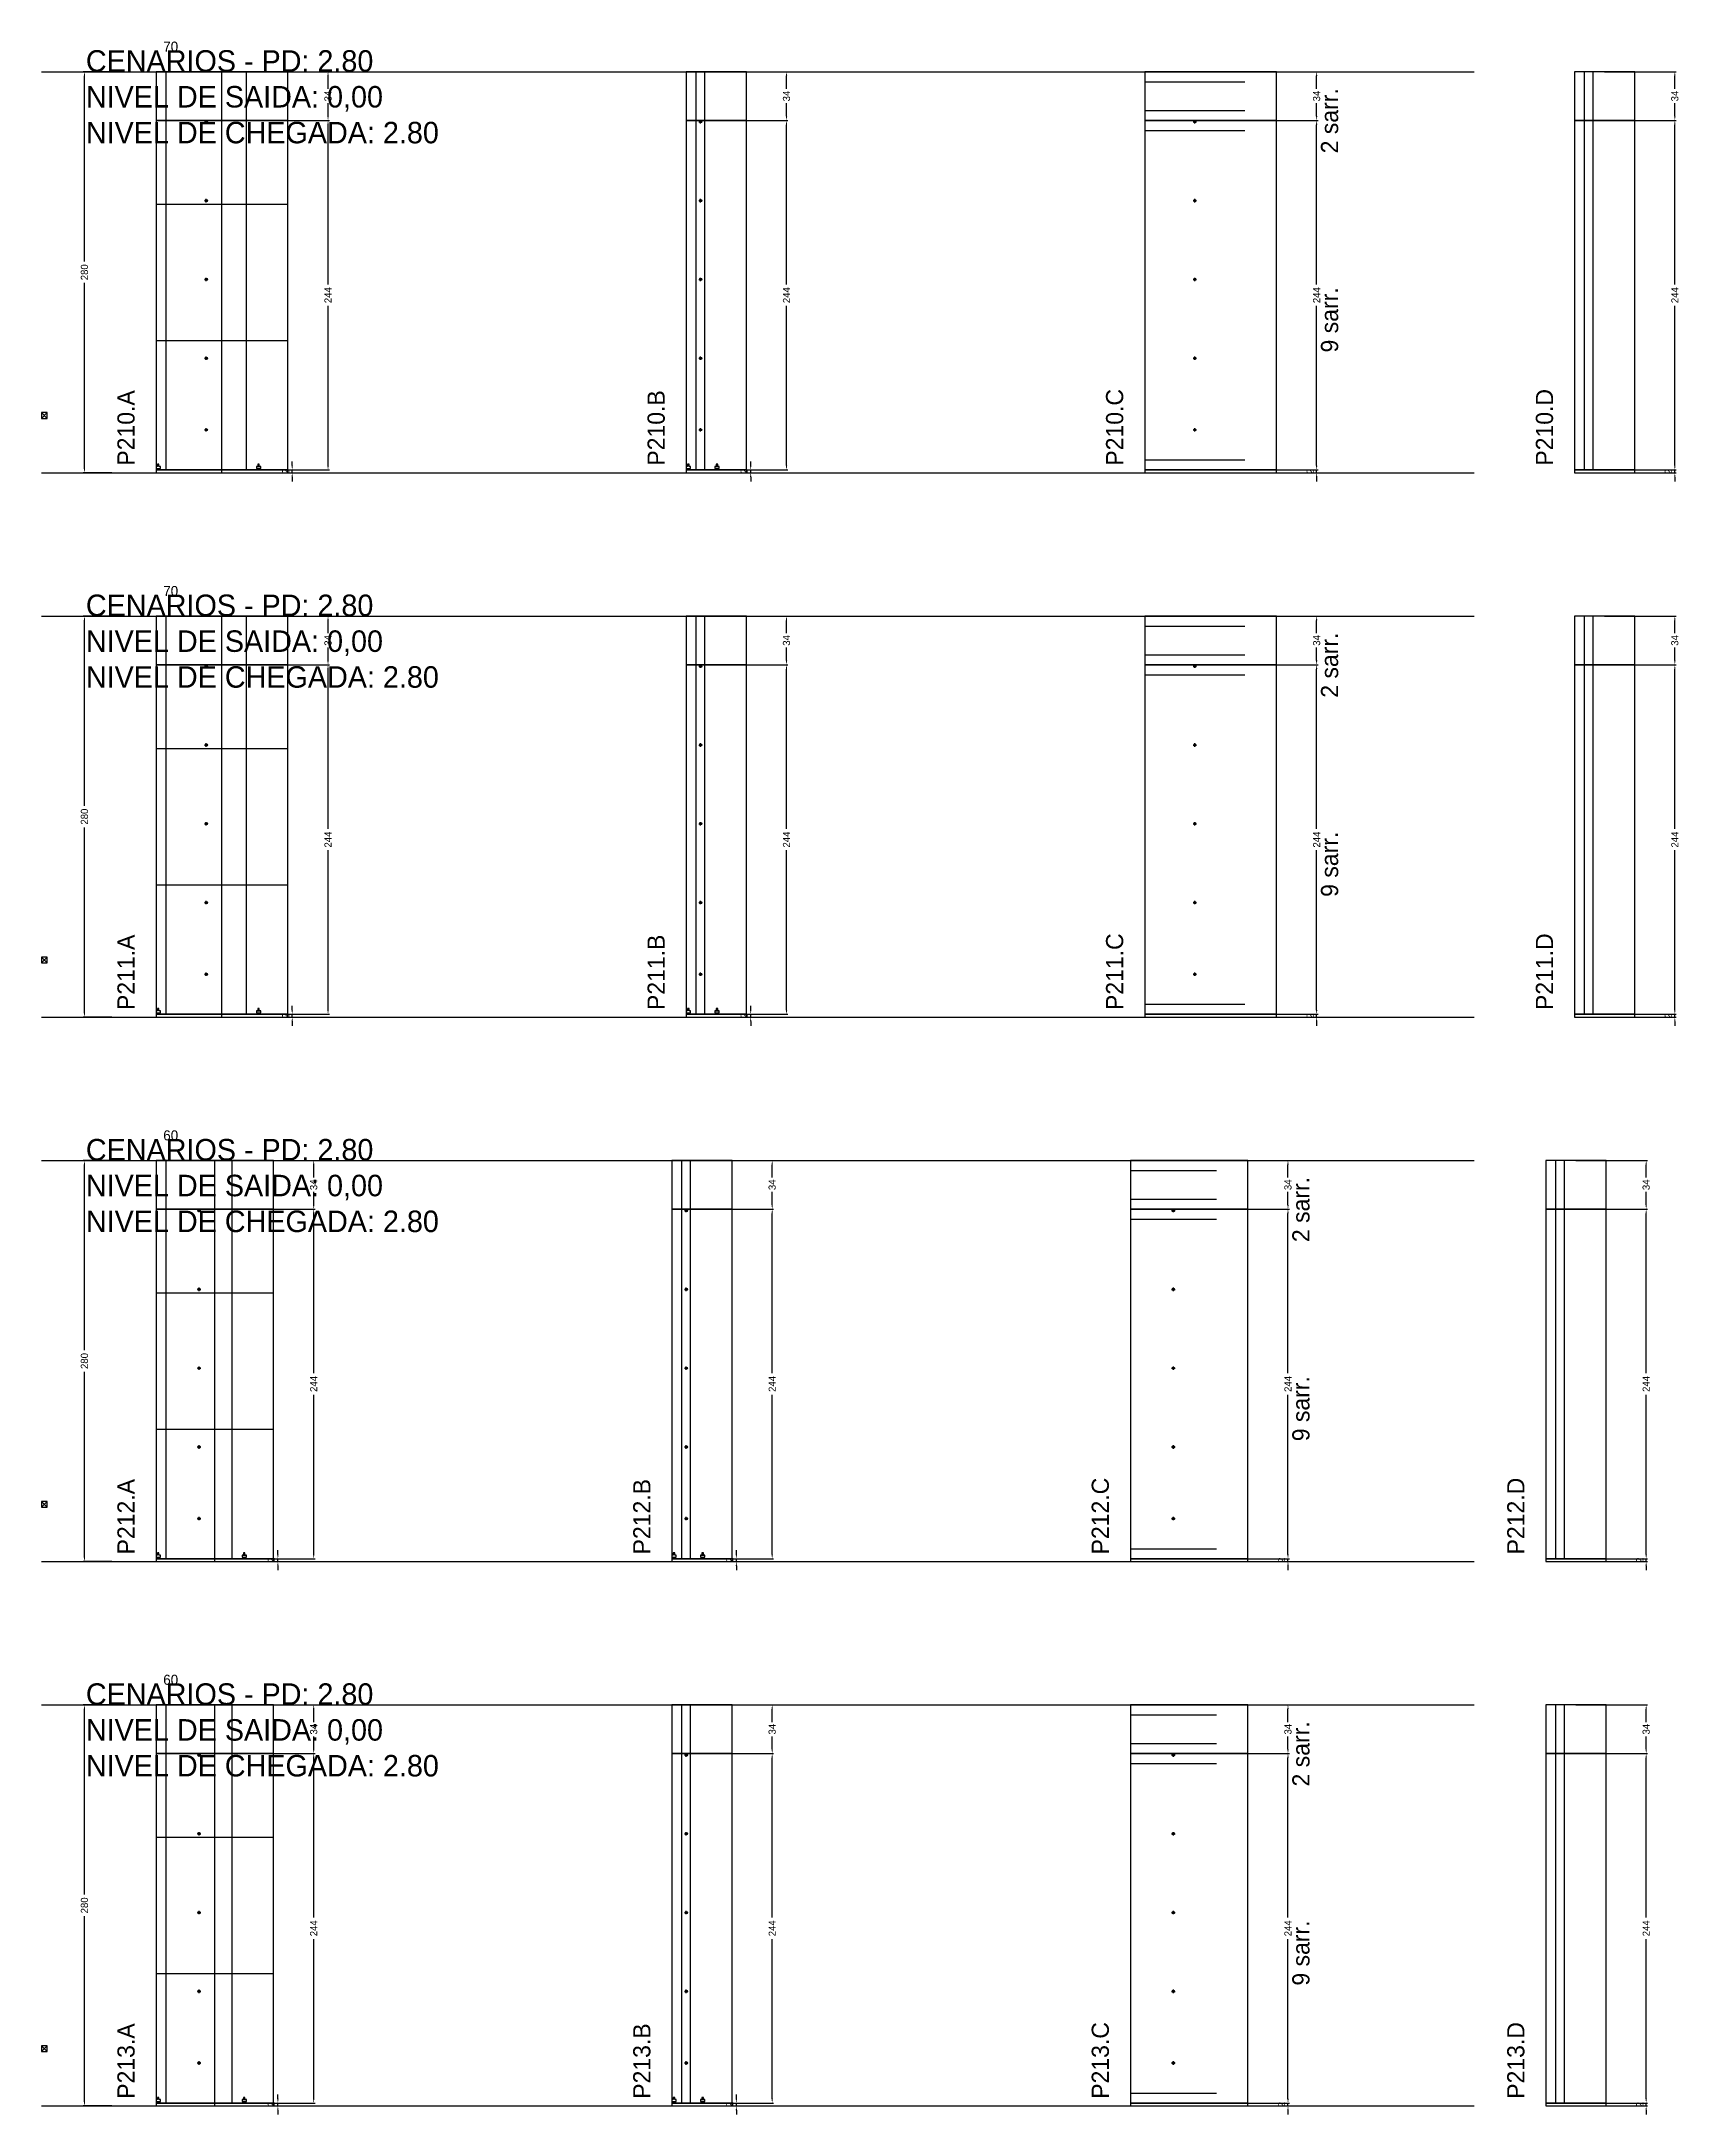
# Model space of a CAD drawing. Header units: centimetres. Extents: x -10500 to 4299, y -38766 to 295.
# Drawn here: x -7000 to -5857, y -20906 to -19459 of the extents above; entities that cross this region are included whole.
import ezdxf

# ---------------------------------------------------------------- set-up
doc = ezdxf.new("R2010")
doc.units = ezdxf.units.CM
doc.linetypes.add('DASHED', pattern=[2, -2])
for name, color, linetype in [('COTA', 241, 'Continuous'), ('COTAS FURACAO', 16, 'Continuous'), ('Madeira', 30, 'Continuous'), ('NOMENCLATURA', 7, 'Continuous'), ('Nível', 160, 'Continuous'), ('Painéis', 200, 'Continuous'), ('Perfil Metálico', 150, 'Continuous'), ('SARR_2.2x7', 40, 'Continuous'), ('texto', 7, 'Continuous')]:
    doc.layers.add(name, color=color, linetype=linetype)
doc.dimstyles.new('PAINEL-NOVA', dxfattribs={"dimtxt": 5, "dimasz": 3, "dimexe": 1, "dimexo": 1, "dimgap": 1, "dimtad": 1, "dimcen": 2.5, "dimazin": 3, "dimtfac": 1, "dimtmove": 0, "dimatfit": 3})

# ---------------------------------------------------------------- blocks, each defined once
blk = doc.blocks.new('_CLOSEDFILLED')
at = {"color": 0, "linetype": 'BYBLOCK'}
blk.add_solid([(-1, 0.16), (0, 0), (-1, -0.16)], dxfattribs=at)
blk = doc.blocks.new('*D1391')
for p, q in [((-6951, -19480), (-6971, -19480)), ((-6970, -19612.5), (-6970, -19483)), ((-6970, -19757), (-6970, -19627.5)), ((-6951, -19760), (-6971, -19760))]:
    blk.add_line(p, q)
at = {"layer": 'Defpoints'}
for p in [(-6950, -19480), (-6970, -19760), (-6950, -19760)]:
    blk.add_point(p, dxfattribs=at)
at = {"layer": 'COTA', "xscale": 3, "yscale": 3}
for p, rotation in [((-6970, -19480), 90), ((-6970, -19760), 270)]:
    blk.add_blockref('_CLOSEDFILLED', p, dxfattribs=dict(at, rotation=rotation))
at = {"layer": 'COTA', "insert": (-6970, -19620), "char_height": 5, "attachment_point": 5, "rotation": 90}
blk.add_mtext('280', dxfattribs=at)
blk = doc.blocks.new('MULDURA')
at = {"layer": 'Paineis'}
for p, q in [((0, 0), (4, 4)), ((4, 0), (0, 4))]:
    blk.add_line(p, q, dxfattribs=at)
blk.add_lwpolyline([(0, 0), (4, 0), (4, 4), (0, 4)], close=True, dxfattribs=at)
blk = doc.blocks.new('*D1393')
for p, q in [((-6849, -19514), (-6799, -19514)), ((-6800, -19628.5), (-6800, -19517)), ((-6800, -19755), (-6800, -19643.5)), ((-6849, -19758), (-6799, -19758))]:
    blk.add_line(p, q)
at = {"layer": 'Defpoints'}
for p in [(-6850, -19514), (-6850, -19758), (-6800, -19758)]:
    blk.add_point(p, dxfattribs=at)
at = {"layer": 'COTA', "xscale": 3, "yscale": 3}
for p, rotation in [((-6800, -19514), 90), ((-6800, -19758), 270)]:
    blk.add_blockref('_CLOSEDFILLED', p, dxfattribs=dict(at, rotation=rotation))
at = {"layer": 'COTA', "insert": (-6800, -19636), "char_height": 5, "attachment_point": 5, "rotation": 90}
blk.add_mtext('244', dxfattribs=at)
blk = doc.blocks.new('*D1394')
for p, q in [((-6849, -19480), (-6799, -19480)), ((-6800, -19492), (-6800, -19483)), ((-6800, -19511), (-6800, -19502)), ((-6849, -19514), (-6799, -19514))]:
    blk.add_line(p, q)
at = {"layer": 'Defpoints'}
for p in [(-6850, -19480), (-6850, -19514), (-6800, -19514)]:
    blk.add_point(p, dxfattribs=at)
at = {"layer": 'COTA', "xscale": 3, "yscale": 3}
for p, rotation in [((-6800, -19480), 90), ((-6800, -19514), 270)]:
    blk.add_blockref('_CLOSEDFILLED', p, dxfattribs=dict(at, rotation=rotation))
at = {"layer": 'COTA', "insert": (-6800, -19497), "char_height": 5, "attachment_point": 5, "rotation": 90}
blk.add_mtext('34', dxfattribs=at)
blk = doc.blocks.new('SLIPTEE')
at = {"layer": 'Paineis'}
blk.add_lwpolyline([(0, 0), (3, 0), (3, 1.5), (2, 1.5), (2, 3), (1, 3), (1, 1.5), (0, 1.5)], close=True, dxfattribs=at)
blk = doc.blocks.new('SLIPTDD')
at = {"layer": 'Paineis'}
blk.add_line((0, 1.5), (3, 1.5), dxfattribs=at)
blk.add_lwpolyline([(0, 0), (3, 0), (3, 1.5), (2, 1.5), (2, 3), (1, 3), (1, 1.5), (0, 1.5)], close=True, dxfattribs=at)
blk = doc.blocks.new('furacao')
at = {"layer": 'COTAS FURACAO'}
for p, q in [((-1.2, 0), (1.2, 0)), ((0, -1.2), (0, 1.2))]:
    blk.add_line(p, q, dxfattribs=at)
blk.add_circle((0, 0), 0.8, dxfattribs=at)
blk = doc.blocks.new('*D1396')
for p, q in [((-6529, -19514), (-6479, -19514)), ((-6480, -19628.5), (-6480, -19517)), ((-6480, -19755), (-6480, -19643.5)), ((-6529, -19758), (-6479, -19758))]:
    blk.add_line(p, q)
at = {"layer": 'Defpoints'}
for p in [(-6530, -19514), (-6530, -19758), (-6480, -19758)]:
    blk.add_point(p, dxfattribs=at)
at = {"layer": 'COTA', "xscale": 3, "yscale": 3}
for p, rotation in [((-6480, -19514), 90), ((-6480, -19758), 270)]:
    blk.add_blockref('_CLOSEDFILLED', p, dxfattribs=dict(at, rotation=rotation))
at = {"layer": 'COTA', "insert": (-6480, -19636), "char_height": 5, "attachment_point": 5, "rotation": 90}
blk.add_mtext('244', dxfattribs=at)
blk = doc.blocks.new('*D1397')
for p, q in [((-6529, -19480), (-6479, -19480)), ((-6480, -19492), (-6480, -19483)), ((-6480, -19511), (-6480, -19502)), ((-6529, -19514), (-6479, -19514))]:
    blk.add_line(p, q)
at = {"layer": 'Defpoints'}
for p in [(-6530, -19480), (-6530, -19514), (-6480, -19514)]:
    blk.add_point(p, dxfattribs=at)
at = {"layer": 'COTA', "xscale": 3, "yscale": 3}
for p, rotation in [((-6480, -19480), 90), ((-6480, -19514), 270)]:
    blk.add_blockref('_CLOSEDFILLED', p, dxfattribs=dict(at, rotation=rotation))
at = {"layer": 'COTA', "insert": (-6480, -19497), "char_height": 5, "attachment_point": 5, "rotation": 90}
blk.add_mtext('34', dxfattribs=at)
blk = doc.blocks.new('*D1399')
for p, q in [((-6159, -19514), (-6109, -19514)), ((-6110, -19628.5), (-6110, -19517)), ((-6110, -19755), (-6110, -19643.5)), ((-6159, -19758), (-6109, -19758))]:
    blk.add_line(p, q)
at = {"layer": 'Defpoints'}
for p in [(-6160, -19514), (-6160, -19758), (-6110, -19758)]:
    blk.add_point(p, dxfattribs=at)
at = {"layer": 'COTA', "xscale": 3, "yscale": 3}
for p, rotation in [((-6110, -19514), 90), ((-6110, -19758), 270)]:
    blk.add_blockref('_CLOSEDFILLED', p, dxfattribs=dict(at, rotation=rotation))
at = {"layer": 'COTA', "insert": (-6110, -19636), "char_height": 5, "attachment_point": 5, "rotation": 90}
blk.add_mtext('244', dxfattribs=at)
blk = doc.blocks.new('*D1400')
for p, q in [((-6159, -19480), (-6109, -19480)), ((-6110, -19492), (-6110, -19483)), ((-6110, -19511), (-6110, -19502)), ((-6159, -19514), (-6109, -19514))]:
    blk.add_line(p, q)
at = {"layer": 'Defpoints'}
for p in [(-6160, -19480), (-6160, -19514), (-6110, -19514)]:
    blk.add_point(p, dxfattribs=at)
at = {"layer": 'COTA', "xscale": 3, "yscale": 3}
for p, rotation in [((-6110, -19480), 90), ((-6110, -19514), 270)]:
    blk.add_blockref('_CLOSEDFILLED', p, dxfattribs=dict(at, rotation=rotation))
at = {"layer": 'COTA', "insert": (-6110, -19497), "char_height": 5, "attachment_point": 5, "rotation": 90}
blk.add_mtext('34', dxfattribs=at)
blk = doc.blocks.new('*D1402')
for p, q in [((-5909, -19514), (-5859, -19514)), ((-5860, -19628.5), (-5860, -19517)), ((-5860, -19755), (-5860, -19643.5)), ((-5909, -19758), (-5859, -19758))]:
    blk.add_line(p, q)
at = {"layer": 'Defpoints'}
for p in [(-5910, -19514), (-5910, -19758), (-5860, -19758)]:
    blk.add_point(p, dxfattribs=at)
at = {"layer": 'COTA', "xscale": 3, "yscale": 3}
for p, rotation in [((-5860, -19514), 90), ((-5860, -19758), 270)]:
    blk.add_blockref('_CLOSEDFILLED', p, dxfattribs=dict(at, rotation=rotation))
at = {"layer": 'COTA', "insert": (-5860, -19636), "char_height": 5, "attachment_point": 5, "rotation": 90}
blk.add_mtext('244', dxfattribs=at)
blk = doc.blocks.new('*D1403')
for p, q in [((-5909, -19480), (-5859, -19480)), ((-5860, -19492), (-5860, -19483)), ((-5860, -19511), (-5860, -19502)), ((-5909, -19514), (-5859, -19514))]:
    blk.add_line(p, q)
at = {"layer": 'Defpoints'}
for p in [(-5910, -19480), (-5910, -19514), (-5860, -19514)]:
    blk.add_point(p, dxfattribs=at)
at = {"layer": 'COTA', "xscale": 3, "yscale": 3}
for p, rotation in [((-5860, -19480), 90), ((-5860, -19514), 270)]:
    blk.add_blockref('_CLOSEDFILLED', p, dxfattribs=dict(at, rotation=rotation))
at = {"layer": 'COTA', "insert": (-5860, -19497), "char_height": 5, "attachment_point": 5, "rotation": 90}
blk.add_mtext('34', dxfattribs=at)
blk = doc.blocks.new('*D1417')
for p, q in [((-6951, -19860), (-6971, -19860)), ((-6970, -19992.5), (-6970, -19863)), ((-6970, -20137), (-6970, -20007.5)), ((-6951, -20140), (-6971, -20140))]:
    blk.add_line(p, q)
at = {"layer": 'Defpoints'}
for p in [(-6950, -19860), (-6970, -20140), (-6950, -20140)]:
    blk.add_point(p, dxfattribs=at)
at = {"layer": 'COTA', "xscale": 3, "yscale": 3}
for p, rotation in [((-6970, -19860), 90), ((-6970, -20140), 270)]:
    blk.add_blockref('_CLOSEDFILLED', p, dxfattribs=dict(at, rotation=rotation))
at = {"layer": 'COTA', "insert": (-6970, -20000), "char_height": 5, "attachment_point": 5, "rotation": 90}
blk.add_mtext('280', dxfattribs=at)
blk = doc.blocks.new('*D1419')
for p, q in [((-6849, -19894), (-6799, -19894)), ((-6800, -20008.5), (-6800, -19897)), ((-6800, -20135), (-6800, -20023.5)), ((-6849, -20138), (-6799, -20138))]:
    blk.add_line(p, q)
at = {"layer": 'Defpoints'}
for p in [(-6850, -19894), (-6850, -20138), (-6800, -20138)]:
    blk.add_point(p, dxfattribs=at)
at = {"layer": 'COTA', "xscale": 3, "yscale": 3}
for p, rotation in [((-6800, -19894), 90), ((-6800, -20138), 270)]:
    blk.add_blockref('_CLOSEDFILLED', p, dxfattribs=dict(at, rotation=rotation))
at = {"layer": 'COTA', "insert": (-6800, -20016), "char_height": 5, "attachment_point": 5, "rotation": 90}
blk.add_mtext('244', dxfattribs=at)
blk = doc.blocks.new('*D1420')
for p, q in [((-6849, -19860), (-6799, -19860)), ((-6800, -19872), (-6800, -19863)), ((-6800, -19891), (-6800, -19882)), ((-6849, -19894), (-6799, -19894))]:
    blk.add_line(p, q)
at = {"layer": 'Defpoints'}
for p in [(-6850, -19860), (-6850, -19894), (-6800, -19894)]:
    blk.add_point(p, dxfattribs=at)
at = {"layer": 'COTA', "xscale": 3, "yscale": 3}
for p, rotation in [((-6800, -19860), 90), ((-6800, -19894), 270)]:
    blk.add_blockref('_CLOSEDFILLED', p, dxfattribs=dict(at, rotation=rotation))
at = {"layer": 'COTA', "insert": (-6800, -19877), "char_height": 5, "attachment_point": 5, "rotation": 90}
blk.add_mtext('34', dxfattribs=at)
blk = doc.blocks.new('*D1422')
for p, q in [((-6529, -19894), (-6479, -19894)), ((-6480, -20008.5), (-6480, -19897)), ((-6480, -20135), (-6480, -20023.5)), ((-6529, -20138), (-6479, -20138))]:
    blk.add_line(p, q)
at = {"layer": 'Defpoints'}
for p in [(-6530, -19894), (-6530, -20138), (-6480, -20138)]:
    blk.add_point(p, dxfattribs=at)
at = {"layer": 'COTA', "xscale": 3, "yscale": 3}
for p, rotation in [((-6480, -19894), 90), ((-6480, -20138), 270)]:
    blk.add_blockref('_CLOSEDFILLED', p, dxfattribs=dict(at, rotation=rotation))
at = {"layer": 'COTA', "insert": (-6480, -20016), "char_height": 5, "attachment_point": 5, "rotation": 90}
blk.add_mtext('244', dxfattribs=at)
blk = doc.blocks.new('*D1423')
for p, q in [((-6529, -19860), (-6479, -19860)), ((-6480, -19872), (-6480, -19863)), ((-6480, -19891), (-6480, -19882)), ((-6529, -19894), (-6479, -19894))]:
    blk.add_line(p, q)
at = {"layer": 'Defpoints'}
for p in [(-6530, -19860), (-6530, -19894), (-6480, -19894)]:
    blk.add_point(p, dxfattribs=at)
at = {"layer": 'COTA', "xscale": 3, "yscale": 3}
for p, rotation in [((-6480, -19860), 90), ((-6480, -19894), 270)]:
    blk.add_blockref('_CLOSEDFILLED', p, dxfattribs=dict(at, rotation=rotation))
at = {"layer": 'COTA', "insert": (-6480, -19877), "char_height": 5, "attachment_point": 5, "rotation": 90}
blk.add_mtext('34', dxfattribs=at)
blk = doc.blocks.new('*D1425')
for p, q in [((-6159, -19894), (-6109, -19894)), ((-6110, -20008.5), (-6110, -19897)), ((-6110, -20135), (-6110, -20023.5)), ((-6159, -20138), (-6109, -20138))]:
    blk.add_line(p, q)
at = {"layer": 'Defpoints'}
for p in [(-6160, -19894), (-6160, -20138), (-6110, -20138)]:
    blk.add_point(p, dxfattribs=at)
at = {"layer": 'COTA', "xscale": 3, "yscale": 3}
for p, rotation in [((-6110, -19894), 90), ((-6110, -20138), 270)]:
    blk.add_blockref('_CLOSEDFILLED', p, dxfattribs=dict(at, rotation=rotation))
at = {"layer": 'COTA', "insert": (-6110, -20016), "char_height": 5, "attachment_point": 5, "rotation": 90}
blk.add_mtext('244', dxfattribs=at)
blk = doc.blocks.new('*D1426')
for p, q in [((-6159, -19860), (-6109, -19860)), ((-6110, -19872), (-6110, -19863)), ((-6110, -19891), (-6110, -19882)), ((-6159, -19894), (-6109, -19894))]:
    blk.add_line(p, q)
at = {"layer": 'Defpoints'}
for p in [(-6160, -19860), (-6160, -19894), (-6110, -19894)]:
    blk.add_point(p, dxfattribs=at)
at = {"layer": 'COTA', "xscale": 3, "yscale": 3}
for p, rotation in [((-6110, -19860), 90), ((-6110, -19894), 270)]:
    blk.add_blockref('_CLOSEDFILLED', p, dxfattribs=dict(at, rotation=rotation))
at = {"layer": 'COTA', "insert": (-6110, -19877), "char_height": 5, "attachment_point": 5, "rotation": 90}
blk.add_mtext('34', dxfattribs=at)
blk = doc.blocks.new('*D1428')
for p, q in [((-5909, -19894), (-5859, -19894)), ((-5860, -20008.5), (-5860, -19897)), ((-5860, -20135), (-5860, -20023.5)), ((-5909, -20138), (-5859, -20138))]:
    blk.add_line(p, q)
at = {"layer": 'Defpoints'}
for p in [(-5910, -19894), (-5910, -20138), (-5860, -20138)]:
    blk.add_point(p, dxfattribs=at)
at = {"layer": 'COTA', "xscale": 3, "yscale": 3}
for p, rotation in [((-5860, -19894), 90), ((-5860, -20138), 270)]:
    blk.add_blockref('_CLOSEDFILLED', p, dxfattribs=dict(at, rotation=rotation))
at = {"layer": 'COTA', "insert": (-5860, -20016), "char_height": 5, "attachment_point": 5, "rotation": 90}
blk.add_mtext('244', dxfattribs=at)
blk = doc.blocks.new('*D1429')
for p, q in [((-5909, -19860), (-5859, -19860)), ((-5860, -19872), (-5860, -19863)), ((-5860, -19891), (-5860, -19882)), ((-5909, -19894), (-5859, -19894))]:
    blk.add_line(p, q)
at = {"layer": 'Defpoints'}
for p in [(-5910, -19860), (-5910, -19894), (-5860, -19894)]:
    blk.add_point(p, dxfattribs=at)
at = {"layer": 'COTA', "xscale": 3, "yscale": 3}
for p, rotation in [((-5860, -19860), 90), ((-5860, -19894), 270)]:
    blk.add_blockref('_CLOSEDFILLED', p, dxfattribs=dict(at, rotation=rotation))
at = {"layer": 'COTA', "insert": (-5860, -19877), "char_height": 5, "attachment_point": 5, "rotation": 90}
blk.add_mtext('34', dxfattribs=at)
blk = doc.blocks.new('*D1443')
for p, q in [((-6951, -20240), (-6971, -20240)), ((-6970, -20372.5), (-6970, -20243)), ((-6970, -20517), (-6970, -20387.5)), ((-6951, -20520), (-6971, -20520))]:
    blk.add_line(p, q)
at = {"layer": 'Defpoints'}
for p in [(-6950, -20240), (-6970, -20520), (-6950, -20520)]:
    blk.add_point(p, dxfattribs=at)
at = {"layer": 'COTA', "xscale": 3, "yscale": 3}
for p, rotation in [((-6970, -20240), 90), ((-6970, -20520), 270)]:
    blk.add_blockref('_CLOSEDFILLED', p, dxfattribs=dict(at, rotation=rotation))
at = {"layer": 'COTA', "insert": (-6970, -20380), "char_height": 5, "attachment_point": 5, "rotation": 90}
blk.add_mtext('280', dxfattribs=at)
blk = doc.blocks.new('*D1445')
for p, q in [((-6859, -20274), (-6809, -20274)), ((-6810, -20388.5), (-6810, -20277)), ((-6810, -20515), (-6810, -20403.5)), ((-6859, -20518), (-6809, -20518))]:
    blk.add_line(p, q)
at = {"layer": 'Defpoints'}
for p in [(-6860, -20274), (-6860, -20518), (-6810, -20518)]:
    blk.add_point(p, dxfattribs=at)
at = {"layer": 'COTA', "xscale": 3, "yscale": 3}
for p, rotation in [((-6810, -20274), 90), ((-6810, -20518), 270)]:
    blk.add_blockref('_CLOSEDFILLED', p, dxfattribs=dict(at, rotation=rotation))
at = {"layer": 'COTA', "insert": (-6810, -20396), "char_height": 5, "attachment_point": 5, "rotation": 90}
blk.add_mtext('244', dxfattribs=at)
blk = doc.blocks.new('*D1446')
for p, q in [((-6859, -20240), (-6809, -20240)), ((-6810, -20252), (-6810, -20243)), ((-6810, -20271), (-6810, -20262)), ((-6859, -20274), (-6809, -20274))]:
    blk.add_line(p, q)
at = {"layer": 'Defpoints'}
for p in [(-6860, -20240), (-6860, -20274), (-6810, -20274)]:
    blk.add_point(p, dxfattribs=at)
at = {"layer": 'COTA', "xscale": 3, "yscale": 3}
for p, rotation in [((-6810, -20240), 90), ((-6810, -20274), 270)]:
    blk.add_blockref('_CLOSEDFILLED', p, dxfattribs=dict(at, rotation=rotation))
at = {"layer": 'COTA', "insert": (-6810, -20257), "char_height": 5, "attachment_point": 5, "rotation": 90}
blk.add_mtext('34', dxfattribs=at)
blk = doc.blocks.new('*D1448')
for p, q in [((-6539, -20274), (-6489, -20274)), ((-6490, -20388.5), (-6490, -20277)), ((-6490, -20515), (-6490, -20403.5)), ((-6539, -20518), (-6489, -20518))]:
    blk.add_line(p, q)
at = {"layer": 'Defpoints'}
for p in [(-6540, -20274), (-6540, -20518), (-6490, -20518)]:
    blk.add_point(p, dxfattribs=at)
at = {"layer": 'COTA', "xscale": 3, "yscale": 3}
for p, rotation in [((-6490, -20274), 90), ((-6490, -20518), 270)]:
    blk.add_blockref('_CLOSEDFILLED', p, dxfattribs=dict(at, rotation=rotation))
at = {"layer": 'COTA', "insert": (-6490, -20396), "char_height": 5, "attachment_point": 5, "rotation": 90}
blk.add_mtext('244', dxfattribs=at)
blk = doc.blocks.new('*D1449')
for p, q in [((-6539, -20240), (-6489, -20240)), ((-6490, -20252), (-6490, -20243)), ((-6490, -20271), (-6490, -20262)), ((-6539, -20274), (-6489, -20274))]:
    blk.add_line(p, q)
at = {"layer": 'Defpoints'}
for p in [(-6540, -20240), (-6540, -20274), (-6490, -20274)]:
    blk.add_point(p, dxfattribs=at)
at = {"layer": 'COTA', "xscale": 3, "yscale": 3}
for p, rotation in [((-6490, -20240), 90), ((-6490, -20274), 270)]:
    blk.add_blockref('_CLOSEDFILLED', p, dxfattribs=dict(at, rotation=rotation))
at = {"layer": 'COTA', "insert": (-6490, -20257), "char_height": 5, "attachment_point": 5, "rotation": 90}
blk.add_mtext('34', dxfattribs=at)
blk = doc.blocks.new('*D1451')
for p, q in [((-6179, -20274), (-6129, -20274)), ((-6130, -20388.5), (-6130, -20277)), ((-6130, -20515), (-6130, -20403.5)), ((-6179, -20518), (-6129, -20518))]:
    blk.add_line(p, q)
at = {"layer": 'Defpoints'}
for p in [(-6180, -20274), (-6180, -20518), (-6130, -20518)]:
    blk.add_point(p, dxfattribs=at)
at = {"layer": 'COTA', "xscale": 3, "yscale": 3}
for p, rotation in [((-6130, -20274), 90), ((-6130, -20518), 270)]:
    blk.add_blockref('_CLOSEDFILLED', p, dxfattribs=dict(at, rotation=rotation))
at = {"layer": 'COTA', "insert": (-6130, -20396), "char_height": 5, "attachment_point": 5, "rotation": 90}
blk.add_mtext('244', dxfattribs=at)
blk = doc.blocks.new('*D1452')
for p, q in [((-6179, -20240), (-6129, -20240)), ((-6130, -20252), (-6130, -20243)), ((-6130, -20271), (-6130, -20262)), ((-6179, -20274), (-6129, -20274))]:
    blk.add_line(p, q)
at = {"layer": 'Defpoints'}
for p in [(-6180, -20240), (-6180, -20274), (-6130, -20274)]:
    blk.add_point(p, dxfattribs=at)
at = {"layer": 'COTA', "xscale": 3, "yscale": 3}
for p, rotation in [((-6130, -20240), 90), ((-6130, -20274), 270)]:
    blk.add_blockref('_CLOSEDFILLED', p, dxfattribs=dict(at, rotation=rotation))
at = {"layer": 'COTA', "insert": (-6130, -20257), "char_height": 5, "attachment_point": 5, "rotation": 90}
blk.add_mtext('34', dxfattribs=at)
blk = doc.blocks.new('*D1454')
for p, q in [((-5929, -20274), (-5879, -20274)), ((-5880, -20388.5), (-5880, -20277)), ((-5880, -20515), (-5880, -20403.5)), ((-5929, -20518), (-5879, -20518))]:
    blk.add_line(p, q)
at = {"layer": 'Defpoints'}
for p in [(-5930, -20274), (-5930, -20518), (-5880, -20518)]:
    blk.add_point(p, dxfattribs=at)
at = {"layer": 'COTA', "xscale": 3, "yscale": 3}
for p, rotation in [((-5880, -20274), 90), ((-5880, -20518), 270)]:
    blk.add_blockref('_CLOSEDFILLED', p, dxfattribs=dict(at, rotation=rotation))
at = {"layer": 'COTA', "insert": (-5880, -20396), "char_height": 5, "attachment_point": 5, "rotation": 90}
blk.add_mtext('244', dxfattribs=at)
blk = doc.blocks.new('*D1455')
for p, q in [((-5929, -20240), (-5879, -20240)), ((-5880, -20252), (-5880, -20243)), ((-5880, -20271), (-5880, -20262)), ((-5929, -20274), (-5879, -20274))]:
    blk.add_line(p, q)
at = {"layer": 'Defpoints'}
for p in [(-5930, -20240), (-5930, -20274), (-5880, -20274)]:
    blk.add_point(p, dxfattribs=at)
at = {"layer": 'COTA', "xscale": 3, "yscale": 3}
for p, rotation in [((-5880, -20240), 90), ((-5880, -20274), 270)]:
    blk.add_blockref('_CLOSEDFILLED', p, dxfattribs=dict(at, rotation=rotation))
at = {"layer": 'COTA', "insert": (-5880, -20257), "char_height": 5, "attachment_point": 5, "rotation": 90}
blk.add_mtext('34', dxfattribs=at)
blk = doc.blocks.new('*D1469')
for p, q in [((-6951, -20620), (-6971, -20620)), ((-6970, -20752.5), (-6970, -20623)), ((-6970, -20897), (-6970, -20767.5)), ((-6951, -20900), (-6971, -20900))]:
    blk.add_line(p, q)
at = {"layer": 'Defpoints'}
for p in [(-6950, -20620), (-6970, -20900), (-6950, -20900)]:
    blk.add_point(p, dxfattribs=at)
at = {"layer": 'COTA', "xscale": 3, "yscale": 3}
for p, rotation in [((-6970, -20620), 90), ((-6970, -20900), 270)]:
    blk.add_blockref('_CLOSEDFILLED', p, dxfattribs=dict(at, rotation=rotation))
at = {"layer": 'COTA', "insert": (-6970, -20760), "char_height": 5, "attachment_point": 5, "rotation": 90}
blk.add_mtext('280', dxfattribs=at)
blk = doc.blocks.new('*D1471')
for p, q in [((-6859, -20654), (-6809, -20654)), ((-6810, -20768.5), (-6810, -20657)), ((-6810, -20895), (-6810, -20783.5)), ((-6859, -20898), (-6809, -20898))]:
    blk.add_line(p, q)
at = {"layer": 'Defpoints'}
for p in [(-6860, -20654), (-6860, -20898), (-6810, -20898)]:
    blk.add_point(p, dxfattribs=at)
at = {"layer": 'COTA', "xscale": 3, "yscale": 3}
for p, rotation in [((-6810, -20654), 90), ((-6810, -20898), 270)]:
    blk.add_blockref('_CLOSEDFILLED', p, dxfattribs=dict(at, rotation=rotation))
at = {"layer": 'COTA', "insert": (-6810, -20776), "char_height": 5, "attachment_point": 5, "rotation": 90}
blk.add_mtext('244', dxfattribs=at)
blk = doc.blocks.new('*D1472')
for p, q in [((-6859, -20620), (-6809, -20620)), ((-6810, -20632), (-6810, -20623)), ((-6810, -20651), (-6810, -20642)), ((-6859, -20654), (-6809, -20654))]:
    blk.add_line(p, q)
at = {"layer": 'Defpoints'}
for p in [(-6860, -20620), (-6860, -20654), (-6810, -20654)]:
    blk.add_point(p, dxfattribs=at)
at = {"layer": 'COTA', "xscale": 3, "yscale": 3}
for p, rotation in [((-6810, -20620), 90), ((-6810, -20654), 270)]:
    blk.add_blockref('_CLOSEDFILLED', p, dxfattribs=dict(at, rotation=rotation))
at = {"layer": 'COTA', "insert": (-6810, -20637), "char_height": 5, "attachment_point": 5, "rotation": 90}
blk.add_mtext('34', dxfattribs=at)
blk = doc.blocks.new('*D1474')
for p, q in [((-6539, -20654), (-6489, -20654)), ((-6490, -20768.5), (-6490, -20657)), ((-6490, -20895), (-6490, -20783.5)), ((-6539, -20898), (-6489, -20898))]:
    blk.add_line(p, q)
at = {"layer": 'Defpoints'}
for p in [(-6540, -20654), (-6540, -20898), (-6490, -20898)]:
    blk.add_point(p, dxfattribs=at)
at = {"layer": 'COTA', "xscale": 3, "yscale": 3}
for p, rotation in [((-6490, -20654), 90), ((-6490, -20898), 270)]:
    blk.add_blockref('_CLOSEDFILLED', p, dxfattribs=dict(at, rotation=rotation))
at = {"layer": 'COTA', "insert": (-6490, -20776), "char_height": 5, "attachment_point": 5, "rotation": 90}
blk.add_mtext('244', dxfattribs=at)
blk = doc.blocks.new('*D1475')
for p, q in [((-6539, -20620), (-6489, -20620)), ((-6490, -20632), (-6490, -20623)), ((-6490, -20651), (-6490, -20642)), ((-6539, -20654), (-6489, -20654))]:
    blk.add_line(p, q)
at = {"layer": 'Defpoints'}
for p in [(-6540, -20620), (-6540, -20654), (-6490, -20654)]:
    blk.add_point(p, dxfattribs=at)
at = {"layer": 'COTA', "xscale": 3, "yscale": 3}
for p, rotation in [((-6490, -20620), 90), ((-6490, -20654), 270)]:
    blk.add_blockref('_CLOSEDFILLED', p, dxfattribs=dict(at, rotation=rotation))
at = {"layer": 'COTA', "insert": (-6490, -20637), "char_height": 5, "attachment_point": 5, "rotation": 90}
blk.add_mtext('34', dxfattribs=at)
blk = doc.blocks.new('*D1477')
for p, q in [((-6179, -20654), (-6129, -20654)), ((-6130, -20768.5), (-6130, -20657)), ((-6130, -20895), (-6130, -20783.5)), ((-6179, -20898), (-6129, -20898))]:
    blk.add_line(p, q)
at = {"layer": 'Defpoints'}
for p in [(-6180, -20654), (-6180, -20898), (-6130, -20898)]:
    blk.add_point(p, dxfattribs=at)
at = {"layer": 'COTA', "xscale": 3, "yscale": 3}
for p, rotation in [((-6130, -20654), 90), ((-6130, -20898), 270)]:
    blk.add_blockref('_CLOSEDFILLED', p, dxfattribs=dict(at, rotation=rotation))
at = {"layer": 'COTA', "insert": (-6130, -20776), "char_height": 5, "attachment_point": 5, "rotation": 90}
blk.add_mtext('244', dxfattribs=at)
blk = doc.blocks.new('*D1478')
for p, q in [((-6179, -20620), (-6129, -20620)), ((-6130, -20632), (-6130, -20623)), ((-6130, -20651), (-6130, -20642)), ((-6179, -20654), (-6129, -20654))]:
    blk.add_line(p, q)
at = {"layer": 'Defpoints'}
for p in [(-6180, -20620), (-6180, -20654), (-6130, -20654)]:
    blk.add_point(p, dxfattribs=at)
at = {"layer": 'COTA', "xscale": 3, "yscale": 3}
for p, rotation in [((-6130, -20620), 90), ((-6130, -20654), 270)]:
    blk.add_blockref('_CLOSEDFILLED', p, dxfattribs=dict(at, rotation=rotation))
at = {"layer": 'COTA', "insert": (-6130, -20637), "char_height": 5, "attachment_point": 5, "rotation": 90}
blk.add_mtext('34', dxfattribs=at)
blk = doc.blocks.new('*D1480')
for p, q in [((-5929, -20654), (-5879, -20654)), ((-5880, -20768.5), (-5880, -20657)), ((-5880, -20895), (-5880, -20783.5)), ((-5929, -20898), (-5879, -20898))]:
    blk.add_line(p, q)
at = {"layer": 'Defpoints'}
for p in [(-5930, -20654), (-5930, -20898), (-5880, -20898)]:
    blk.add_point(p, dxfattribs=at)
at = {"layer": 'COTA', "xscale": 3, "yscale": 3}
for p, rotation in [((-5880, -20654), 90), ((-5880, -20898), 270)]:
    blk.add_blockref('_CLOSEDFILLED', p, dxfattribs=dict(at, rotation=rotation))
at = {"layer": 'COTA', "insert": (-5880, -20776), "char_height": 5, "attachment_point": 5, "rotation": 90}
blk.add_mtext('244', dxfattribs=at)
blk = doc.blocks.new('*D1481')
for p, q in [((-5929, -20620), (-5879, -20620)), ((-5880, -20632), (-5880, -20623)), ((-5880, -20651), (-5880, -20642)), ((-5929, -20654), (-5879, -20654))]:
    blk.add_line(p, q)
at = {"layer": 'Defpoints'}
for p in [(-5930, -20620), (-5930, -20654), (-5880, -20654)]:
    blk.add_point(p, dxfattribs=at)
at = {"layer": 'COTA', "xscale": 3, "yscale": 3}
for p, rotation in [((-5880, -20620), 90), ((-5880, -20654), 270)]:
    blk.add_blockref('_CLOSEDFILLED', p, dxfattribs=dict(at, rotation=rotation))
at = {"layer": 'COTA', "insert": (-5880, -20637), "char_height": 5, "attachment_point": 5, "rotation": 90}
blk.add_mtext('34', dxfattribs=at)

msp = doc.modelspace()

# ---------------------------------------------------------------- linework, layer by layer
at = {"layer": 'Madeira'}
for points in [[(-6920, -19572.4), (-6828, -19572.4)], [(-6920, -19667.6), (-6828, -19667.6)], [(-6920, -19952.4), (-6828, -19952.4)], [(-6920, -20047.6), (-6828, -20047.6)], [(-6920, -20332.4), (-6838, -20332.4)], [(-6920, -20427.6), (-6838, -20427.6)], [(-6920, -20712.4), (-6838, -20712.4)], [(-6920, -20807.6), (-6838, -20807.6)]]:
    msp.add_lwpolyline(points, dxfattribs=at)
at = {"layer": 'Nível', "linetype": 'DASHED'}
for points in [[(-7000, -19480), (-6000, -19480)], [(-7000, -19760), (-6000, -19760)], [(-7000, -19860), (-6000, -19860)], [(-7000, -20140), (-6000, -20140)], [(-7000, -20240), (-6000, -20240)], [(-7000, -20520), (-6000, -20520)], [(-7000, -20620), (-6000, -20620)], [(-7000, -20900), (-6000, -20900)]]:
    msp.add_lwpolyline(points, dxfattribs=at)
at = {"layer": 'Painéis'}
for points in [[(-6920, -19514), (-6828, -19514), (-6828, -19480), (-6920, -19480)], [(-6920, -19760), (-6828, -19760), (-6828, -19480), (-6920, -19480)], [(-6550, -19514), (-6508, -19514), (-6508, -19480), (-6550, -19480)], [(-6230, -19514), (-6138, -19514), (-6138, -19480), (-6230, -19480)], [(-5930, -19514), (-5888, -19514), (-5888, -19480), (-5930, -19480)], [(-6920, -19758), (-6828, -19758), (-6828, -19514), (-6920, -19514)], [(-6550, -19758), (-6508, -19758), (-6508, -19514), (-6550, -19514)], [(-6230, -19758), (-6138, -19758), (-6138, -19514), (-6230, -19514)], [(-5930, -19758), (-5888, -19758), (-5888, -19514), (-5930, -19514)], [(-6920, -19760), (-6828, -19760), (-6828, -19758), (-6920, -19758)], [(-6550, -19760), (-6508, -19760), (-6508, -19758), (-6550, -19758)], [(-6230, -19760), (-6138, -19760), (-6138, -19758), (-6230, -19758)], [(-5930, -19760), (-5888, -19760), (-5888, -19758), (-5930, -19758)], [(-6920, -19894), (-6828, -19894), (-6828, -19860), (-6920, -19860)], [(-6920, -20140), (-6828, -20140), (-6828, -19860), (-6920, -19860)], [(-6550, -19894), (-6508, -19894), (-6508, -19860), (-6550, -19860)], [(-6230, -19894), (-6138, -19894), (-6138, -19860), (-6230, -19860)], [(-5930, -19894), (-5888, -19894), (-5888, -19860), (-5930, -19860)], [(-6920, -20138), (-6828, -20138), (-6828, -19894), (-6920, -19894)], [(-6550, -20138), (-6508, -20138), (-6508, -19894), (-6550, -19894)], [(-6230, -20138), (-6138, -20138), (-6138, -19894), (-6230, -19894)], [(-5930, -20138), (-5888, -20138), (-5888, -19894), (-5930, -19894)], [(-6920, -20140), (-6828, -20140), (-6828, -20138), (-6920, -20138)], [(-6550, -20140), (-6508, -20140), (-6508, -20138), (-6550, -20138)], [(-6230, -20140), (-6138, -20140), (-6138, -20138), (-6230, -20138)], [(-5930, -20140), (-5888, -20140), (-5888, -20138), (-5930, -20138)], [(-6920, -20274), (-6838, -20274), (-6838, -20240), (-6920, -20240)], [(-6920, -20520), (-6838, -20520), (-6838, -20240), (-6920, -20240)], [(-6560, -20274), (-6518, -20274), (-6518, -20240), (-6560, -20240)], [(-6240, -20274), (-6158, -20274), (-6158, -20240), (-6240, -20240)], [(-5950, -20274), (-5908, -20274), (-5908, -20240), (-5950, -20240)], [(-6920, -20518), (-6838, -20518), (-6838, -20274), (-6920, -20274)], [(-6560, -20518), (-6518, -20518), (-6518, -20274), (-6560, -20274)], [(-6240, -20518), (-6158, -20518), (-6158, -20274), (-6240, -20274)], [(-5950, -20518), (-5908, -20518), (-5908, -20274), (-5950, -20274)], [(-6920, -20520), (-6838, -20520), (-6838, -20518), (-6920, -20518)], [(-6560, -20520), (-6518, -20520), (-6518, -20518), (-6560, -20518)], [(-6240, -20520), (-6158, -20520), (-6158, -20518), (-6240, -20518)], [(-5950, -20520), (-5908, -20520), (-5908, -20518), (-5950, -20518)], [(-6920, -20654), (-6838, -20654), (-6838, -20620), (-6920, -20620)], [(-6920, -20900), (-6838, -20900), (-6838, -20620), (-6920, -20620)], [(-6560, -20654), (-6518, -20654), (-6518, -20620), (-6560, -20620)], [(-6240, -20654), (-6158, -20654), (-6158, -20620), (-6240, -20620)], [(-5950, -20654), (-5908, -20654), (-5908, -20620), (-5950, -20620)], [(-6920, -20898), (-6838, -20898), (-6838, -20654), (-6920, -20654)], [(-6560, -20898), (-6518, -20898), (-6518, -20654), (-6560, -20654)], [(-6240, -20898), (-6158, -20898), (-6158, -20654), (-6240, -20654)], [(-5950, -20898), (-5908, -20898), (-5908, -20654), (-5950, -20654)], [(-6920, -20900), (-6838, -20900), (-6838, -20898), (-6920, -20898)], [(-6560, -20900), (-6518, -20900), (-6518, -20898), (-6560, -20898)], [(-6240, -20900), (-6158, -20900), (-6158, -20898), (-6240, -20898)], [(-5950, -20900), (-5908, -20900), (-5908, -20898), (-5950, -20898)]]:
    msp.add_lwpolyline(points, close=True, dxfattribs=at)
at = {"layer": 'Perfil Metálico'}
for p, q in [((-6874, -19760), (-6874, -19480)), ((-6874, -20140), (-6874, -19860)), ((-6879, -20520), (-6879, -20240)), ((-6879, -20900), (-6879, -20620))]:
    msp.add_line(p, q, dxfattribs=at)
at = {"layer": 'SARR_2.2x7'}
for points in [[(-6913, -19514), (-6913, -19480)], [(-6857, -19514), (-6857, -19480)], [(-6543, -19514), (-6543, -19480)], [(-6537, -19514), (-6537, -19480)], [(-6230, -19487), (-6160, -19487)], [(-5923, -19514), (-5923, -19480)], [(-5917, -19514), (-5917, -19480)], [(-6230, -19507), (-6160, -19507)], [(-6230, -19521), (-6160, -19521)], [(-6230, -19751), (-6160, -19751)], [(-6913, -19894), (-6913, -19860)], [(-6857, -19894), (-6857, -19860)], [(-6543, -19894), (-6543, -19860)], [(-6537, -19894), (-6537, -19860)], [(-6230, -19867), (-6160, -19867)], [(-5923, -19894), (-5923, -19860)], [(-5917, -19894), (-5917, -19860)], [(-6230, -19887), (-6160, -19887)], [(-6230, -19901), (-6160, -19901)], [(-6230, -20131), (-6160, -20131)], [(-6913, -20274), (-6913, -20240)], [(-6867, -20274), (-6867, -20240)], [(-6553, -20274), (-6553, -20240)], [(-6547, -20274), (-6547, -20240)], [(-5943, -20274), (-5943, -20240)], [(-5937, -20274), (-5937, -20240)], [(-6240, -20247), (-6180, -20247)], [(-6240, -20267), (-6180, -20267)], [(-6240, -20281), (-6180, -20281)], [(-6240, -20511), (-6180, -20511)], [(-6913, -20654), (-6913, -20620)], [(-6867, -20654), (-6867, -20620)], [(-6553, -20654), (-6553, -20620)], [(-6547, -20654), (-6547, -20620)], [(-5943, -20654), (-5943, -20620)], [(-5937, -20654), (-5937, -20620)], [(-6240, -20627), (-6180, -20627)], [(-6240, -20647), (-6180, -20647)], [(-6240, -20661), (-6180, -20661)], [(-6240, -20891), (-6180, -20891)]]:
    msp.add_lwpolyline(points, dxfattribs=at)
at = {"layer": 'SARR_2.2x7', "linetype": 'DASHED'}
for points in [[(-6913, -19758), (-6913, -19514)], [(-6857, -19758), (-6857, -19514)], [(-6543, -19758), (-6543, -19514)], [(-6537, -19758), (-6537, -19514)], [(-5923, -19758), (-5923, -19514)], [(-5917, -19758), (-5917, -19514)], [(-6913, -20138), (-6913, -19894)], [(-6857, -20138), (-6857, -19894)], [(-6543, -20138), (-6543, -19894)], [(-6537, -20138), (-6537, -19894)], [(-5923, -20138), (-5923, -19894)], [(-5917, -20138), (-5917, -19894)], [(-6913, -20518), (-6913, -20274)], [(-6867, -20518), (-6867, -20274)], [(-6553, -20518), (-6553, -20274)], [(-6547, -20518), (-6547, -20274)], [(-5943, -20518), (-5943, -20274)], [(-5937, -20518), (-5937, -20274)], [(-6913, -20898), (-6913, -20654)], [(-6867, -20898), (-6867, -20654)], [(-6553, -20898), (-6553, -20654)], [(-6547, -20898), (-6547, -20654)], [(-5943, -20898), (-5943, -20654)], [(-5937, -20898), (-5937, -20654)]]:
    msp.add_lwpolyline(points, dxfattribs=at)

# ---------------------------------------------------------------- block references
at = {"layer": 'COTA'}
for name, p in [('furacao', (-6885, -19515)), ('furacao', (-6540, -19515)), ('furacao', (-6195, -19515)), ('furacao', (-6885, -19570)), ('furacao', (-6540, -19570)), ('furacao', (-6195, -19570)), ('furacao', (-6885, -19625)), ('furacao', (-6540, -19625)), ('furacao', (-6195, -19625)), ('furacao', (-6885, -19680)), ('furacao', (-6540, -19680)), ('furacao', (-6195, -19680)), ('MULDURA', (-7000, -19722)), ('furacao', (-6885, -19730)), ('furacao', (-6540, -19730)), ('furacao', (-6195, -19730)), ('SLIPTEE', (-6920, -19757)), ('SLIPTDD', (-6850, -19757)), ('SLIPTEE', (-6550, -19757)), ('SLIPTDD', (-6530, -19757)), ('furacao', (-6885, -19895)), ('furacao', (-6540, -19895)), ('furacao', (-6195, -19895)), ('furacao', (-6885, -19950)), ('furacao', (-6540, -19950)), ('furacao', (-6195, -19950)), ('furacao', (-6885, -20005)), ('furacao', (-6540, -20005)), ('furacao', (-6195, -20005)), ('furacao', (-6885, -20060)), ('furacao', (-6540, -20060)), ('furacao', (-6195, -20060)), ('MULDURA', (-7000, -20102)), ('furacao', (-6885, -20110)), ('furacao', (-6540, -20110)), ('furacao', (-6195, -20110)), ('SLIPTEE', (-6920, -20137)), ('SLIPTDD', (-6850, -20137)), ('SLIPTEE', (-6550, -20137)), ('SLIPTDD', (-6530, -20137)), ('furacao', (-6890, -20275)), ('furacao', (-6550, -20275)), ('furacao', (-6210, -20275)), ('furacao', (-6890, -20330)), ('furacao', (-6550, -20330)), ('furacao', (-6210, -20330)), ('furacao', (-6890, -20385)), ('furacao', (-6550, -20385)), ('furacao', (-6210, -20385)), ('furacao', (-6890, -20440)), ('furacao', (-6550, -20440)), ('furacao', (-6210, -20440)), ('MULDURA', (-7000, -20482)), ('furacao', (-6890, -20490)), ('furacao', (-6550, -20490)), ('furacao', (-6210, -20490)), ('SLIPTEE', (-6920, -20517)), ('SLIPTDD', (-6860, -20517)), ('SLIPTEE', (-6560, -20517)), ('SLIPTDD', (-6540, -20517)), ('furacao', (-6890, -20655)), ('furacao', (-6550, -20655)), ('furacao', (-6210, -20655)), ('furacao', (-6890, -20710)), ('furacao', (-6550, -20710)), ('furacao', (-6210, -20710)), ('furacao', (-6890, -20765)), ('furacao', (-6550, -20765)), ('furacao', (-6210, -20765)), ('furacao', (-6890, -20820)), ('furacao', (-6550, -20820)), ('furacao', (-6210, -20820)), ('MULDURA', (-7000, -20862)), ('furacao', (-6890, -20870)), ('furacao', (-6550, -20870)), ('furacao', (-6210, -20870)), ('SLIPTEE', (-6920, -20897)), ('SLIPTDD', (-6860, -20897)), ('SLIPTEE', (-6560, -20897)), ('SLIPTDD', (-6540, -20897))]:
    msp.add_blockref(name, p, dxfattribs=at)

# ---------------------------------------------------------------- texts
at = {"layer": 'NOMENCLATURA'}
for s, p in [('CENARIOS - PD: 2.80', (-6969, -19480)), ('NIVEL DE SAIDA: 0,00', (-6969, -19505)), ('NIVEL DE CHEGADA: 2.80', (-6969, -19530)), ('CENARIOS - PD: 2.80', (-6969, -19860)), ('NIVEL DE SAIDA: 0,00', (-6969, -19885)), ('NIVEL DE CHEGADA: 2.80', (-6969, -19910)), ('CENARIOS - PD: 2.80', (-6969, -20240)), ('NIVEL DE SAIDA: 0,00', (-6969, -20265)), ('NIVEL DE CHEGADA: 2.80', (-6969, -20290)), ('CENARIOS - PD: 2.80', (-6969, -20620)), ('NIVEL DE SAIDA: 0,00', (-6969, -20645)), ('NIVEL DE CHEGADA: 2.80', (-6969, -20670))]:
    msp.add_text(s, height=15, dxfattribs=at).set_placement(p)
for s, p in [('2 sarr.', (-6095, -19537)), ('9 sarr.', (-6095, -19676)), ('P210.A', (-6935, -19755)), ('P210.B', (-6565, -19755)), ('P210.C', (-6245, -19755)), ('P210.D', (-5945, -19755)), ('2 sarr.', (-6095, -19917)), ('9 sarr.', (-6095, -20056)), ('P211.A', (-6935, -20135)), ('P211.B', (-6565, -20135)), ('P211.C', (-6245, -20135)), ('P211.D', (-5945, -20135)), ('2 sarr.', (-6115, -20297)), ('9 sarr.', (-6115, -20436)), ('P212.A', (-6935, -20515)), ('P212.B', (-6575, -20515)), ('P212.C', (-6255, -20515)), ('P212.D', (-5965, -20515)), ('2 sarr.', (-6115, -20677)), ('9 sarr.', (-6115, -20816)), ('P213.A', (-6935, -20895)), ('P213.B', (-6575, -20895)), ('P213.C', (-6255, -20895)), ('P213.D', (-5965, -20895))]:
    msp.add_text(s, height=12, rotation=90, dxfattribs=at).set_placement(p)
at = {"layer": 'texto'}
for s, p in [('70', (-6915, -19466)), ('70', (-6915, -19846)), ('60', (-6915, -20226)), ('60', (-6915, -20606))]:
    msp.add_text(s, height=7, dxfattribs=at).set_placement(p)

# ---------------------------------------------------------------- dimensions: what is measured, and where the dimension line sits
at = {"layer": 'COTA'}
for base, p1, p2, picture, middle in [((-6970, -19760), (-6950, -19760), (-6950, -19480), '*D1391', (-6970, -19620)), ((-6800, -19514), (-6850, -19514), (-6850, -19480), '*D1394', (-6800, -19497)), ((-6480, -19514), (-6530, -19514), (-6530, -19480), '*D1397', (-6480, -19497)), ((-6110, -19514), (-6160, -19514), (-6160, -19480), '*D1400', (-6110, -19497)), ((-5860, -19514), (-5910, -19514), (-5910, -19480), '*D1403', (-5860, -19497)), ((-6800, -19758), (-6850, -19758), (-6850, -19514), '*D1393', (-6800, -19636)), ((-6480, -19758), (-6530, -19758), (-6530, -19514), '*D1396', (-6480, -19636)), ((-6110, -19758), (-6160, -19758), (-6160, -19514), '*D1399', (-6110, -19636)), ((-5860, -19758), (-5910, -19758), (-5910, -19514), '*D1402', (-5860, -19636)), ((-6970, -20140), (-6950, -20140), (-6950, -19860), '*D1417', (-6970, -20000)), ((-6800, -19894), (-6850, -19894), (-6850, -19860), '*D1420', (-6800, -19877)), ((-6480, -19894), (-6530, -19894), (-6530, -19860), '*D1423', (-6480, -19877)), ((-6110, -19894), (-6160, -19894), (-6160, -19860), '*D1426', (-6110, -19877)), ((-5860, -19894), (-5910, -19894), (-5910, -19860), '*D1429', (-5860, -19877)), ((-6800, -20138), (-6850, -20138), (-6850, -19894), '*D1419', (-6800, -20016)), ((-6480, -20138), (-6530, -20138), (-6530, -19894), '*D1422', (-6480, -20016)), ((-6110, -20138), (-6160, -20138), (-6160, -19894), '*D1425', (-6110, -20016)), ((-5860, -20138), (-5910, -20138), (-5910, -19894), '*D1428', (-5860, -20016)), ((-6970, -20520), (-6950, -20520), (-6950, -20240), '*D1443', (-6970, -20380)), ((-6810, -20274), (-6860, -20274), (-6860, -20240), '*D1446', (-6810, -20257)), ((-6490, -20274), (-6540, -20274), (-6540, -20240), '*D1449', (-6490, -20257)), ((-6130, -20274), (-6180, -20274), (-6180, -20240), '*D1452', (-6130, -20257)), ((-5880, -20274), (-5930, -20274), (-5930, -20240), '*D1455', (-5880, -20257)), ((-6810, -20518), (-6860, -20518), (-6860, -20274), '*D1445', (-6810, -20396)), ((-6490, -20518), (-6540, -20518), (-6540, -20274), '*D1448', (-6490, -20396)), ((-6130, -20518), (-6180, -20518), (-6180, -20274), '*D1451', (-6130, -20396)), ((-5880, -20518), (-5930, -20518), (-5930, -20274), '*D1454', (-5880, -20396)), ((-6970, -20900), (-6950, -20900), (-6950, -20620), '*D1469', (-6970, -20760)), ((-6810, -20654), (-6860, -20654), (-6860, -20620), '*D1472', (-6810, -20637)), ((-6490, -20654), (-6540, -20654), (-6540, -20620), '*D1475', (-6490, -20637)), ((-6130, -20654), (-6180, -20654), (-6180, -20620), '*D1478', (-6130, -20637)), ((-5880, -20654), (-5930, -20654), (-5930, -20620), '*D1481', (-5880, -20637)), ((-6810, -20898), (-6860, -20898), (-6860, -20654), '*D1471', (-6810, -20776)), ((-6490, -20898), (-6540, -20898), (-6540, -20654), '*D1474', (-6490, -20776)), ((-6130, -20898), (-6180, -20898), (-6180, -20654), '*D1477', (-6130, -20776)), ((-5880, -20898), (-5930, -20898), (-5930, -20654), '*D1480', (-5880, -20776))]:
    dim = msp.add_linear_dim(base=base, p1=p1, p2=p2, angle=90, dimstyle='PAINEL-NOVA', dxfattribs=at)
    dim.commit()
    dim.dimension.update_dxf_attribs({"geometry": picture, "text_midpoint": middle})
for base, p1, p2 in [((-6825, -19760), (-6850, -19760), (-6850, -19758)), ((-6505, -19760), (-6530, -19760), (-6530, -19758)), ((-6110, -19760), (-6160, -19760), (-6160, -19758)), ((-5860, -19760), (-5910, -19760), (-5910, -19758)), ((-6825, -20140), (-6850, -20140), (-6850, -20138)), ((-6505, -20140), (-6530, -20140), (-6530, -20138)), ((-6110, -20140), (-6160, -20140), (-6160, -20138)), ((-5860, -20140), (-5910, -20140), (-5910, -20138)), ((-6835, -20520), (-6860, -20520), (-6860, -20518)), ((-6515, -20520), (-6540, -20520), (-6540, -20518)), ((-6130, -20520), (-6180, -20520), (-6180, -20518)), ((-5880, -20520), (-5930, -20520), (-5930, -20518)), ((-6835, -20900), (-6860, -20900), (-6860, -20898)), ((-6515, -20900), (-6540, -20900), (-6540, -20898)), ((-6130, -20900), (-6180, -20900), (-6180, -20898)), ((-5880, -20900), (-5930, -20900), (-5930, -20898))]:
    msp.add_linear_dim(base=base, p1=p1, p2=p2, angle=90, dimstyle='PAINEL-NOVA', dxfattribs=at).render()

doc.saveas('drawing.dxf')
